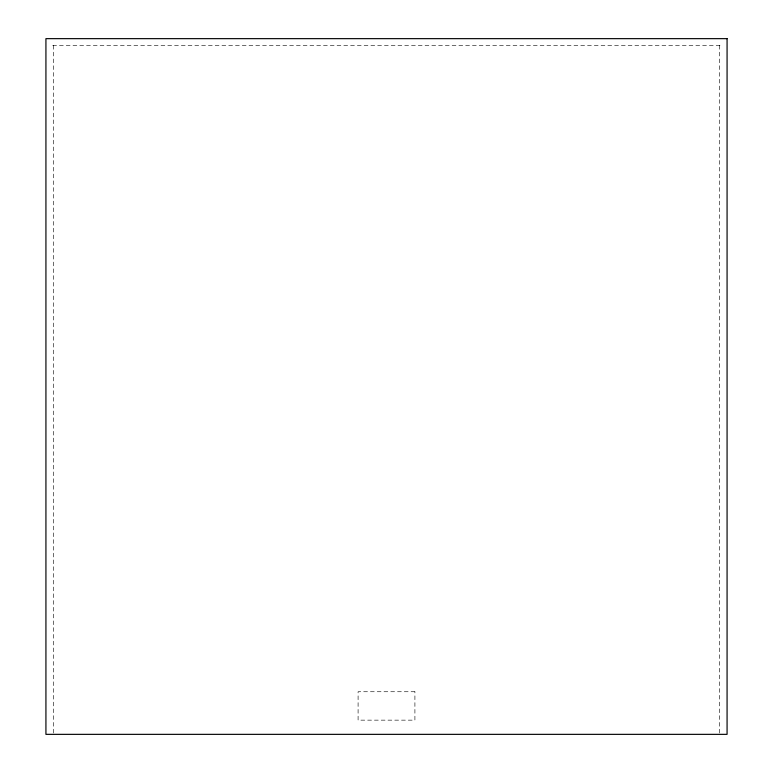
<?xml version="1.0" encoding="UTF-8"?>
<svg xmlns="http://www.w3.org/2000/svg" width="773" height="773" viewBox="0 0 773 773"><rect width="100%" height="100%" fill="white"/><g stroke="black" fill="none" stroke-linecap="round" stroke-linejoin="round"><path stroke-width="0.58" stroke-dasharray="3.87 2.9" d="M52.68 45.394L720.32 45.394M719.615 45.394L719.615 733.142M53.385 45.394L53.385 734.35M414.908 691.738L358.092 691.738L358.092 720.146L414.908 720.146L414.908 691.738"/><path stroke-width="1.16" d="M727.074 38.65L45.926 38.65L45.926 734.35L727.074 734.35L727.074 38.65"/></g></svg>
